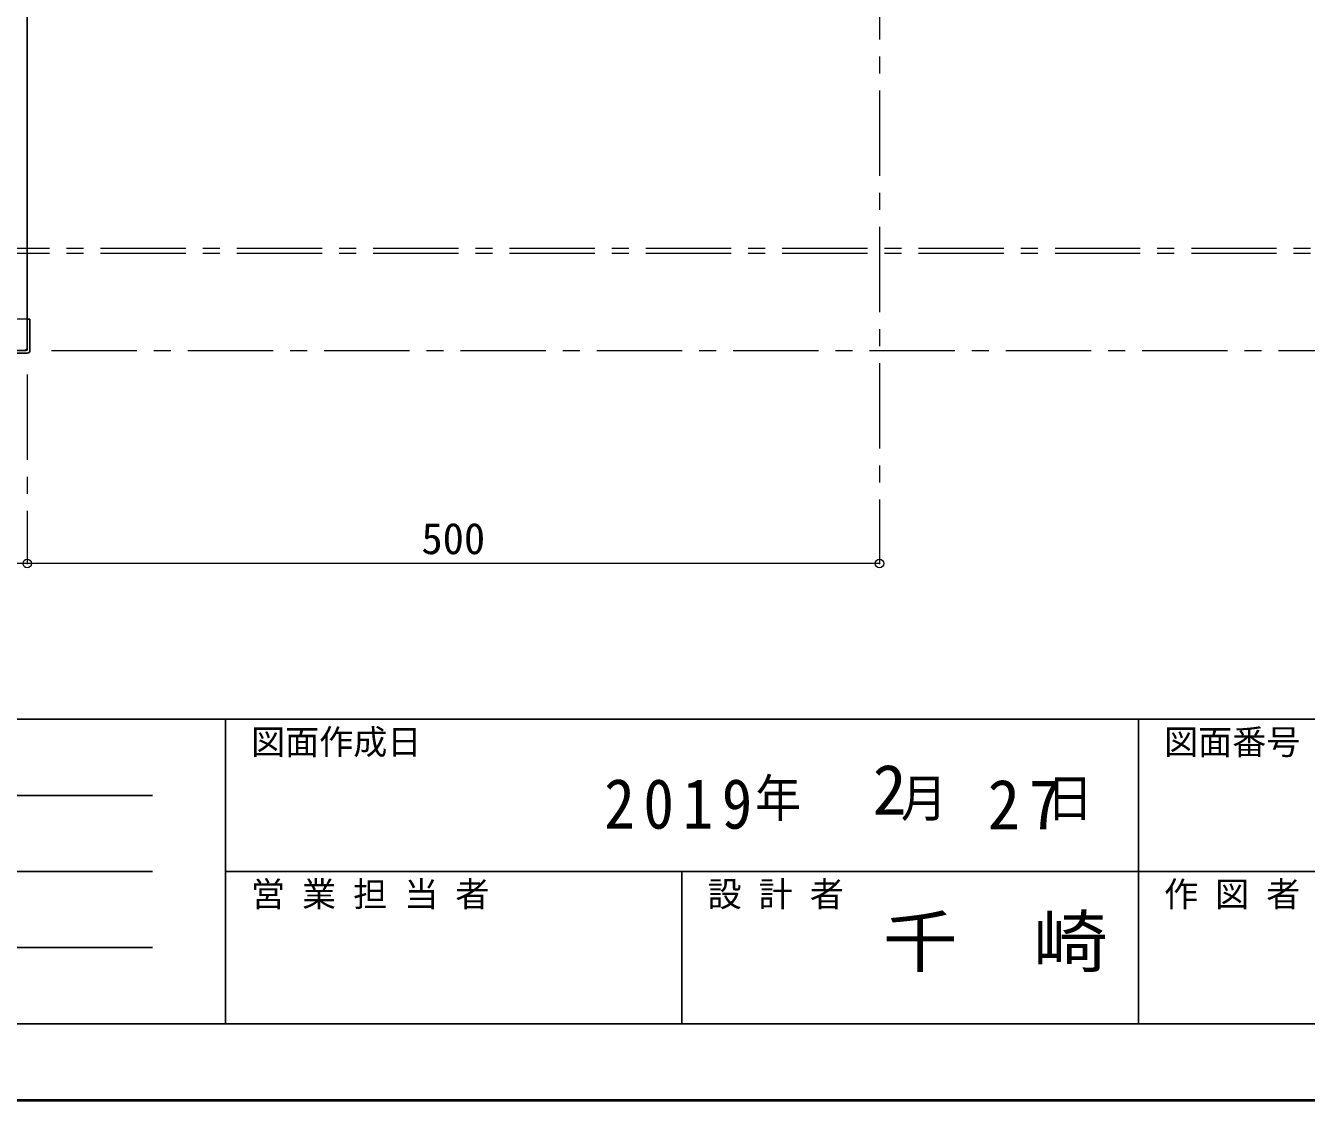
# Model space of a CAD drawing. Units: millimetres at full size, sheet at 1:10; details may follow other scales. Extents: x -2092 to 1958, y -1356 to 1454.
# Drawn here: x -240 to 511, y -1356 to -725 of the extents above; entities that cross this region are included whole.
import ezdxf
from ezdxf.enums import TextEntityAlignment as Align

# ---------------------------------------------------------------- set-up
doc = ezdxf.new("R2010")
doc.units = ezdxf.units.MM
doc.header["$LTSCALE"] = 10
doc.header["$PDMODE"] = 32
doc.header["$PDSIZE"] = 5
doc.linetypes.add('CHAIN1', pattern=[8, 5, -1, 1, -1])
doc.linetypes.add('DASHED1', pattern=[1.8, 1.2, -0.6])
doc.layers.add('0-0_ﾚｲﾔ1', color=4, linetype='Continuous', lineweight=9)
doc.styles.add('ＭＳ ゴシック', font='')
doc.styles.get('ＭＳ ゴシック').set_extended_font_data('MS Gothic')

msp = doc.modelspace()

# ---------------------------------------------------------------- linework, layer by layer
at = {"layer": '0-0_ﾚｲﾔ1', "color": 5, "lineweight": 25}
for p, q in [((-239.49, -914.98), (-239.49, -551.28)), ((-237.89, -897.38), (-239.49, -897.38)), ((-237.89, -915.78), (-237.89, -897.38)), ((-240.29, -915.78), (-1148.69, -915.78)), ((-239.49, -917.38), (-1149.49, -917.38))]:
    msp.add_line(p, q, dxfattribs=at)
at = {"layer": '0-0_ﾚｲﾔ1', "linetype": 'CHAIN1'}
for p, q in [((260.51, -603.28), (260.51, -1040.78)), ((-276.49, -855.78), (740.51, -855.78)), ((-276.49, -858.78), (790.51, -858.78)), ((-225.29, -915.78), (840.51, -915.78)), ((-239.49, -929.98), (-239.49, -1040.78))]:
    msp.add_line(p, q, dxfattribs=at)
at = {"layer": '0-0_ﾚｲﾔ1', "linetype": 'DASHED1'}
msp.add_line((-239.49, -897.38), (-1149.49, -897.38), dxfattribs=at)
at = {"layer": '0-0_ﾚｲﾔ1'}
for p, q in [((-239.49, -1040.78), (-1149.49, -1040.78)), ((260.51, -1040.78), (-239.49, -1040.78))]:
    msp.add_line(p, q, dxfattribs=at)
at = {"layer": '0-0_ﾚｲﾔ1', "color": 6, "lineweight": 25}
for p, q in [((-2047.49, -1132.21), (1912.51, -1132.21)), ((-123.21, -1310.78), (-123.21, -1132.21)), ((412.51, -1132.21), (412.51, -1310.78)), ((-1094.64, -1176.85), (-166.06, -1176.85)), ((-166.06, -1221.49), (-1094.64, -1221.49)), ((1912.51, -1221.49), (-123.21, -1221.49)), ((144.65, -1310.78), (144.65, -1221.49)), ((-166.06, -1266.14), (-1094.64, -1266.14)), ((1912.51, -1310.78), (-2047.49, -1310.78))]:
    msp.add_line(p, q, dxfattribs=at)
at = {"layer": '0-0_ﾚｲﾔ1', "color": 1, "lineweight": 40}
msp.add_line((1957.51, -1355.78), (-2092.49, -1355.78), dxfattribs=at)
at = {"layer": '0-0_ﾚｲﾔ1', "color": 5, "lineweight": 25}
for centre, radius in [((-241.09, -914.18), 1.6), ((-240.29, -914.98), 0.8), ((-239.49, -915.78), 1.6)]:
    msp.add_arc(centre, radius, 270, 0, dxfattribs=at)
at = {"layer": '0-0_ﾚｲﾔ1', "color": 1}
for p in [(-239.49, -1040.78), (260.51, -1040.78)]:
    msp.add_point(p, dxfattribs=at)

# ---------------------------------------------------------------- texts
at = {"layer": '0-0_ﾚｲﾔ1', "color": 7, "style": 'ＭＳ ゴシック'}
for s, height, p in [('500', 18.33, (-8.24, -1040.78)), ('図面作成日', 14.66, (-108.21, -1157.21)), ('図面番号', 14.66, (427.51, -1157.21)), ('2', 29.33, (256.51, -1196.85)), ('営 業 担 当 者', 14.66, (-108.21, -1246.49)), ('設 計 者', 14.66, (159.65, -1246.49)), ('作 図 者', 14.66, (427.51, -1246.49))]:
    msp.add_text(s, height=height, dxfattribs=at).set_placement(p, align=Align.BOTTOM_LEFT)
at = {"layer": '0-0_ﾚｲﾔ1', "color": 7, "style": 'ＭＳ ゴシック', "width": 1.1}
msp.add_text('千\u3000崎', height=29.33, dxfattribs=at).set_placement((262.51, -1286.14), align=Align.BOTTOM_LEFT)
at = {"layer": '0-0_ﾚｲﾔ1', "color": 7, "attachment_point": 7, "style": 'ＭＳ ゴシック'}
for s, insert, char_height in [('\\T1.27;\\W0.9;年\\~\\~\\~月\\~\\~\\~日', (187.51, -1191.85), 21.99), ('\\T1.28;\\W0.9;2019', (99.01, -1196.85), 29.33), ('\\T1.27;\\W0.95;27', (324.01, -1196.85), 29.33)]:
    msp.add_mtext(s, dxfattribs=dict(at, insert=insert, char_height=char_height))

doc.saveas('drawing.dxf')
